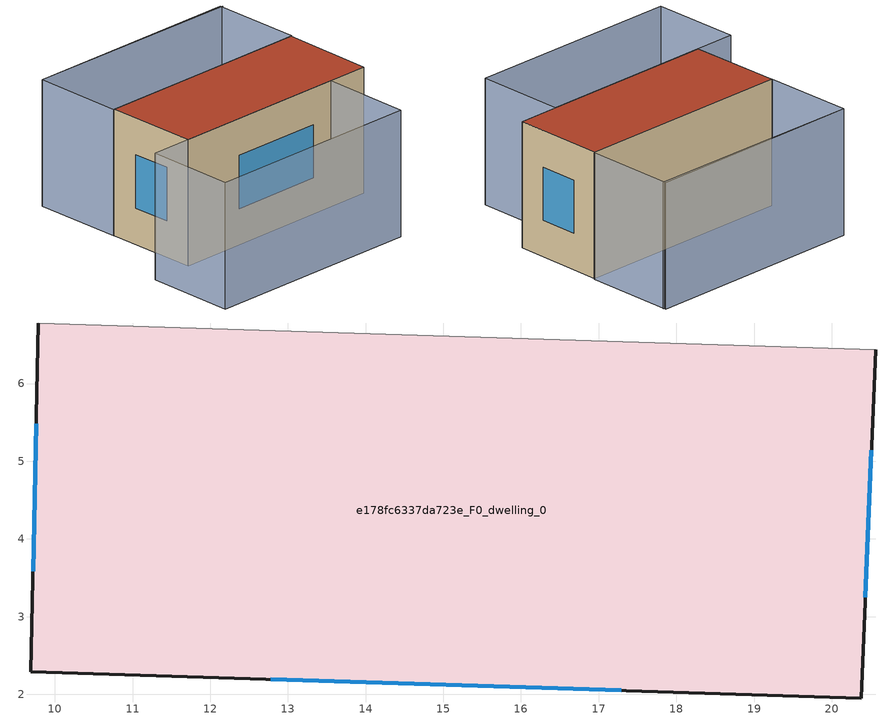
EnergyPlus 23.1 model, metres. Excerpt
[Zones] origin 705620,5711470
e178fc6337da723e_F0_dwelling_0
 floor ground (EU_floor_Construction): 20.56,6.44 20.38,1.95 9.69,2.29 9.79,6.78 z0
 wall outside (EU_wall_Construction): 9.79,6.78 9.69,2.29 20.38,1.95 20.56,6.44 z0:6
 wall adiabatic (EU_wall_Construction): 20.56,6.44 9.79,6.78 z0:6
 window (EU_Window_Construction): 12.78,2.19 17.29,2.05 / 9.76,5.48 9.72,3.59 / 20.43,3.25 20.51,5.14 z1.73:4.27
 roof outside (EU_roof_Construction): 20.38,1.95 20.56,6.44 9.79,6.78 9.69,2.29 z6
shading: 20.81,10.71 9.9,11.16 / 7.55,-1.93 18.22,-2.29 / 9.9,11.16 20.74,10.81 / 20.74,10.81 20.6,6.43 / 20.6,6.43 9.76,6.78 / 9.76,6.78 9.9,11.16 / 18.22,-2.29 7.55,-1.93 / 7.55,-1.93 7.69,2.38 / 7.69,2.38 18.36,2.02 / 18.36,2.02 18.22,-2.29 z0:6
[Building]
EU S2 Campaign: North Axis=0; Terrain=City; Solar Distribution=FullExterior
[Site:Location]
London: Latitude=51.5; Longitude=-0.5; Time Zone=0; Elevation=25
[SizingPeriod:WeatherFileDays]
AnnualSizingPeriod: Begin Month=1; Begin Day of Month=1; End Month=12; End Day of Month=31; Day of Week for Start Day=Monday; Use Weather File Daylight Saving Period=No; Use Weather File Rain and Snow Indicators=No
[MATERIAL]
EU_InternalMass_Material: Roughness=MediumRough; Thickness=0.1; Conductivity=1; Density=1800; Specific Heat=900; Thermal Absorptance=0.9; Solar Absorptance=0.7; Visible Absorptance=0.7
[MATERIAL:NOMASS] Roughness=MediumRough; Thermal Absorptance=0.9; Solar Absorptance=0.7; Visible Absorptance=0.7
Name | Thermal Resistance
EU_wall_NoMass | 0.724719
EU_roof_NoMass | 2.98947
EU_floor_NoMass | 2.39157
[WINDOWMATERIAL:SIMPLEGLAZINGSYSTEM]
EU_Window_SimpleGlazing: UFactor=2.63425; Solar Heat Gain Coefficient=0.76; Visible Transmittance=0.76
[CONSTRUCTION]
EU_wall_Construction: EU_wall_NoMass
EU_roof_Construction: EU_roof_NoMass
EU_floor_Construction: EU_floor_NoMass
EU_InternalMass_Construction: EU_InternalMass_Material
EU_Window_Construction: EU_Window_SimpleGlazing
[ZONE]
e178fc6337da723e_F0_dwelling_0: Type=1; Multiplier=1; Ceiling Height=autocalculate; Volume=289.266; Floor Area=autocalculate; Part of Total Floor Area=Yes
[INTERNALMASS]
e178fc6337da723e_F0_dwelling_0_EU_InternalMass: Construction=EU_InternalMass_Construction; Zone or ZoneList=e178fc6337da723e_F0_dwelling_0; Surface Area=48.2109
[OTHEREQUIPMENT]
EU_Step8_InternalGain_e178fc6337da723e_F0_dwelling_0_f000: Fuel Type=Electricity; Zone or ZoneList or Space or SpaceList=e178fc6337da723e_F0_dwelling_0; Schedule=EU_Step8_GainSchedule_e178fc6337da723e_F0_dwelling_0_f000; Design Level Calculation Method=Watts/Area; Power per Zone Floor Area=1; Fraction Latent=0; Fraction Radiant=0; Fraction Lost=0; Carbon Dioxide Generation Rate=0; EndUse Subcategory=EU_Step8_InternalGains
[ZONEVENTILATION:DESIGNFLOWRATE]
EU_ConstantAir_e178fc6337da723e_F0_dwelling_0: Zone or ZoneList or Space or SpaceList=e178fc6337da723e_F0_dwelling_0; Schedule=EU_AlwaysOn; Design Flow Rate Calculation Method=AirChanges/Hour; Air Changes per Hour=0.418135; Ventilation Type=Natural; Fan Pressure Rise=0; Fan Total Efficiency=1; Constant Term Coefficient=1; Temperature Term Coefficient=0; Velocity Term Coefficient=0; Velocity Squared Term Coefficient=0; Minimum Indoor Temperature=-100; Maximum Indoor Temperature=100; Delta Temperature=-100; Minimum Outdoor Temperature=-100; Maximum Outdoor Temperature=100; Maximum Wind Speed=40
[HVACTEMPLATE:THERMOSTAT]
EU_HeatOnly_e178fc6337da723e_F0_dwelling_0: Constant Heating Setpoint=20; Constant Cooling Setpoint=50
[HVACTEMPLATE:ZONE:IDEALLOADSAIRSYSTEM]
e178fc6337da723e_F0_dwelling_0: Template Thermostat=EU_HeatOnly_e178fc6337da723e_F0_dwelling_0; System Availability Schedule=EU_AlwaysOn; Maximum Heating Supply Air Temperature=50; Minimum Cooling Supply Air Temperature=13; Maximum Heating Supply Air Humidity Ratio=0.0156; Minimum Cooling Supply Air Humidity Ratio=0.0077; Heating Limit=NoLimit; Cooling Limit=NoLimit; Heating Availability Schedule=EU_AlwaysOn; Cooling Availability Schedule=EU_CoolingOff; Dehumidification Control Type=ConstantSensibleHeatRatio; Cooling Sensible Heat Ratio=0.7; Dehumidification Setpoint=60; Humidification Control Type=None; Humidification Setpoint=30; Outdoor Air Method=None; Outdoor Air Flow Rate per Person=0.00944; Outdoor Air Flow Rate per Zone Floor Area=0; Outdoor Air Flow Rate per Zone=0; Demand Controlled Ventilation Type=None; Outdoor Air Economizer Type=NoEconomizer; Heat Recovery Type=None; Sensible Heat Recovery Effectiveness=0.7; Latent Heat Recovery Effectiveness=0.65
[SIZING:ZONE]
e178fc6337da723e_F0_dwelling_0: Zone Cooling Design Supply Air Temperature Input Method=SupplyAirTemperature; Zone Cooling Design Supply Air Temperature=13; Zone Heating Design Supply Air Temperature Input Method=SupplyAirTemperature; Zone Heating Design Supply Air Temperature=50; Zone Cooling Design Supply Air Humidity Ratio=0.008; Zone Heating Design Supply Air Humidity Ratio=0.008; Cooling Design Air Flow Method=DesignDay; Cooling Design Air Flow Rate=0; Cooling Minimum Air Flow per Zone Floor Area=0.000762; Cooling Minimum Air Flow=0; Cooling Minimum Air Flow Fraction=0.2; Heating Design Air Flow Method=DesignDay; Heating Design Air Flow Rate=0; Heating Maximum Air Flow per Zone Floor Area=0.002032; Heating Maximum Air Flow=0.141576; Heating Maximum Air Flow Fraction=0.3; Account for Dedicated Outdoor Air System=No; Dedicated Outdoor Air System Control Strategy=NeutralSupplyAir; Dedicated Outdoor Air Low Setpoint Temperature for Design=autosize; Dedicated Outdoor Air High Setpoint Temperature for Design=autosize; Zone Load Sizing Method=Sensible Load Only No Latent Load; Zone Latent Cooling Design Supply Air Humidity Ratio Input Method=HumidityRatioDifference; Zone Cooling Design Supply Air Humidity Ratio Difference=0.005; Zone Latent Heating Design Supply Air Humidity Ratio Input Method=HumidityRatioDifference; Zone Humidification Design Supply Air Humidity Ratio Difference=0.005
[SCHEDULE:CONSTANT]
Name | Hourly Value
EU_AlwaysOn | 1
EU_CoolingOff | 0
[SCHEDULE:FILE]
EU_Step8_GainSchedule_e178fc6337da723e_F0_dwelling_0_f000: File=../../schedules/e178fc6337da723e/e178fc6337da723e_F0_dwelling_0_f000_gain.csv; Column Number=1; Rows to Skip at Top=0; Number of Hours of Data=8760; Column Separator=Comma; Interpolate to Timestep=No; Minutes per Item=60; Adjust Schedule for Daylight Savings=Yes
